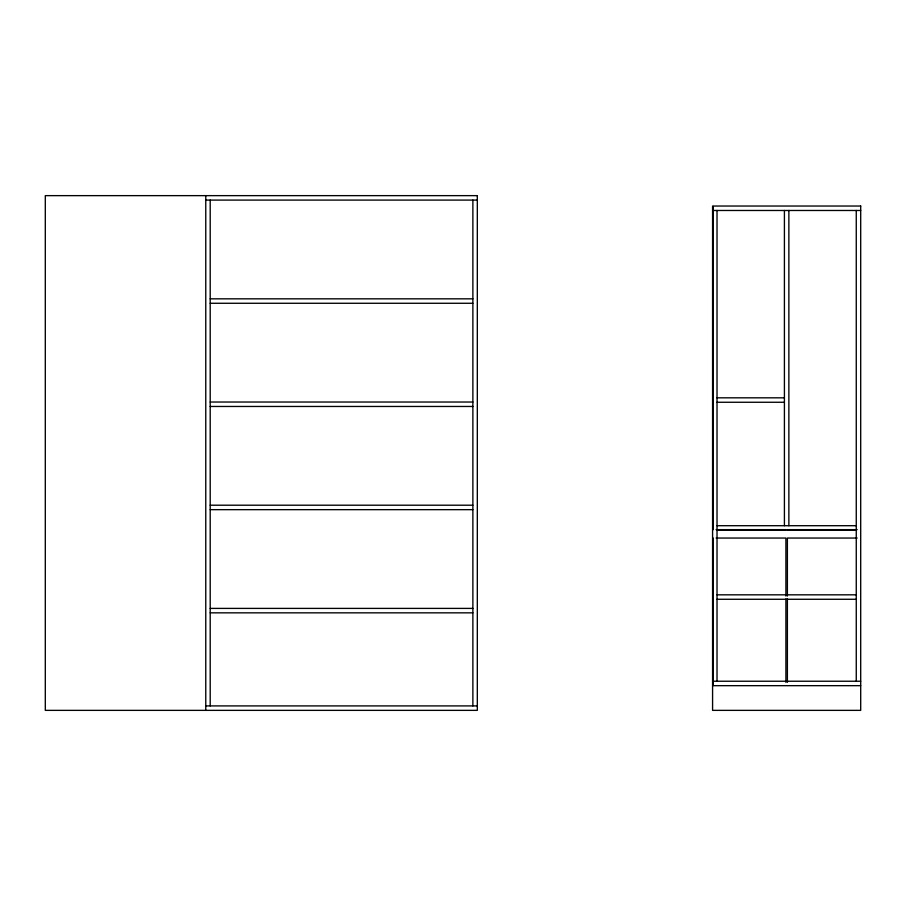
<?xml version="1.0" encoding="UTF-8"?>
<svg xmlns="http://www.w3.org/2000/svg" width="906" height="906" viewBox="0 0 906 906"><rect width="100%" height="100%" fill="white"/><g stroke="black" fill="none" stroke-linecap="round" stroke-linejoin="round"><path stroke-width="1.36" d="M205.764 200.09L477.315 200.09M712.58 210.475L860.7 210.475M210.203 298.833L472.875 298.833M210.203 303.272L472.875 303.272M717.02 397.825L784.415 397.825M210.203 402.026L472.875 402.026M717.02 402.264L784.415 402.264M210.203 406.466L472.875 406.466M210.203 505.208L472.875 505.208M210.203 509.659L472.875 509.659M717.02 525.707L856.261 525.707M716.114 529.648L785.898 529.648M787.382 529.648L857.167 529.648M717.02 530.146L856.261 530.146M716.114 538.051L785.898 538.051L785.898 596.046M857.167 538.051L787.382 538.051L787.382 596.046M717.02 594.823L856.261 594.823M717.02 599.274L856.261 599.274M210.203 608.402L472.875 608.402M210.203 612.841L472.875 612.841M712.58 681.233L860.7 681.233M712.58 685.672L860.7 685.672M205.764 705.91L477.315 705.91M856.261 210.475L856.261 681.233M788.866 210.475L788.866 525.707M787.382 598.877L787.382 682.343M785.898 598.877L785.898 682.343M784.415 210.475L784.415 525.707M717.02 210.475L717.02 681.233M713.316 206.523L713.316 529.648M713.316 538.051L713.316 685.174M472.875 200.09L472.875 705.91M210.203 200.09L210.203 705.91M205.764 195.639L205.764 710.361M477.315 195.639L45.3 195.639L45.3 710.361L477.315 710.361L477.315 195.639M860.7 206.036L712.58 206.036L712.58 710.361L860.7 710.361L860.7 206.036"/></g></svg>
